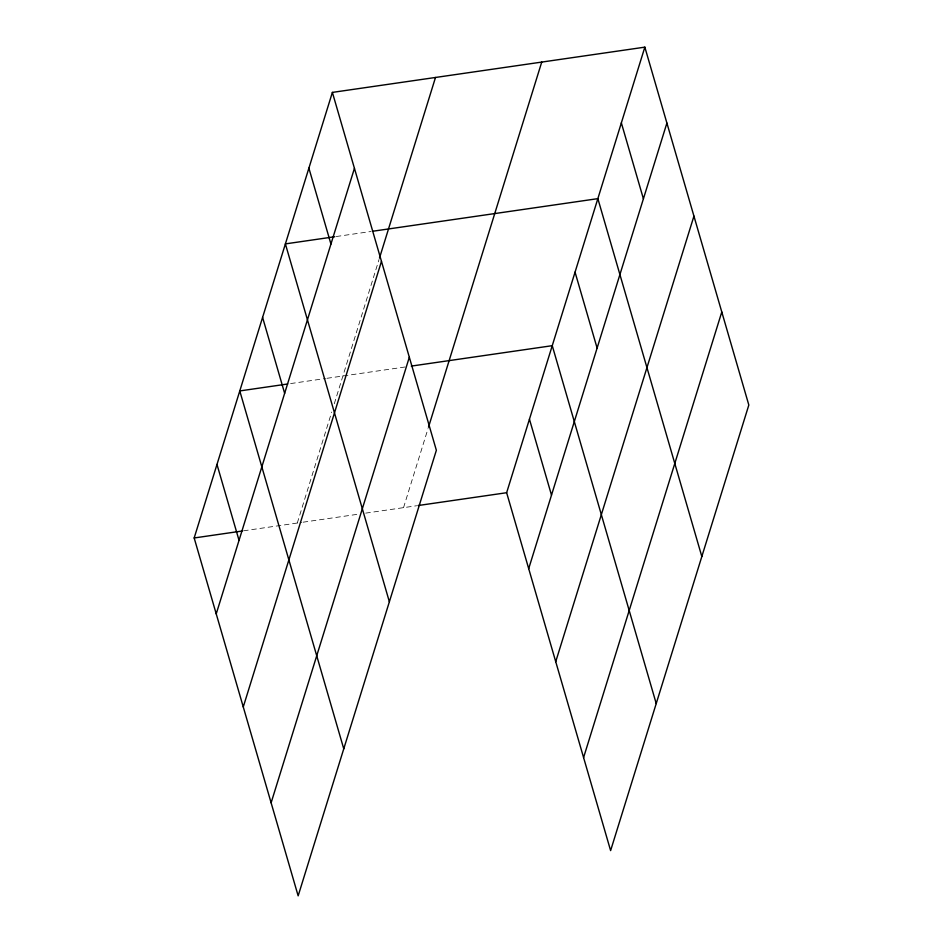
<?xml version="1.0" encoding="UTF-8"?>
<svg xmlns="http://www.w3.org/2000/svg" width="943" height="943" viewBox="0 0 943 943"><rect width="100%" height="100%" fill="white"/><g stroke="black" fill="none" stroke-linecap="round" stroke-linejoin="round"><path stroke-width="0.71" stroke-dasharray="4.71 3.54" d="M297.293 523.035L331.712 412.067M334.293 403.745L379.039 259.478M403.533 507.652L428.051 428.582M336.227 236.528L371.082 231.483M290.621 383.565L325.476 378.52M326.926 378.308L406.928 366.721M243.553 530.815L301.654 522.398M303.116 522.186L358.411 514.183M365.695 513.122L416.606 505.754"/><path stroke-width="1.41" d="M332.384 92.402L436.361 450.282L298.153 895.85L194.175 537.97L332.384 92.402L644.847 47.15L748.825 405.03L610.616 850.598L506.639 492.717L644.847 47.15M216.23 613.881L354.438 168.326M379.475 258.087L435.501 77.467M243.27 706.932L381.467 261.364M271.124 802.799L409.321 357.232M428.487 427.191L541.73 62.085M528.705 568.629L666.901 123.073M555.733 661.68L693.942 216.112M583.587 757.547L721.784 311.98M334.765 236.74L285.387 243.895L389.365 601.775M372.532 231.271L597.862 198.643L701.828 556.523M287.709 383.99L239.781 390.932L343.759 748.813M411.301 366.096L552.256 345.68L656.222 703.561M194.175 537.97L242.103 531.027M418.055 505.542L506.639 492.717M621.354 122.896L643.409 198.808M575.053 272.162L597.108 348.073M529.447 419.199L551.502 495.11M308.891 168.149L330.946 244.072M262.59 317.414L284.645 393.325M216.984 464.451L239.039 540.363"/></g></svg>
